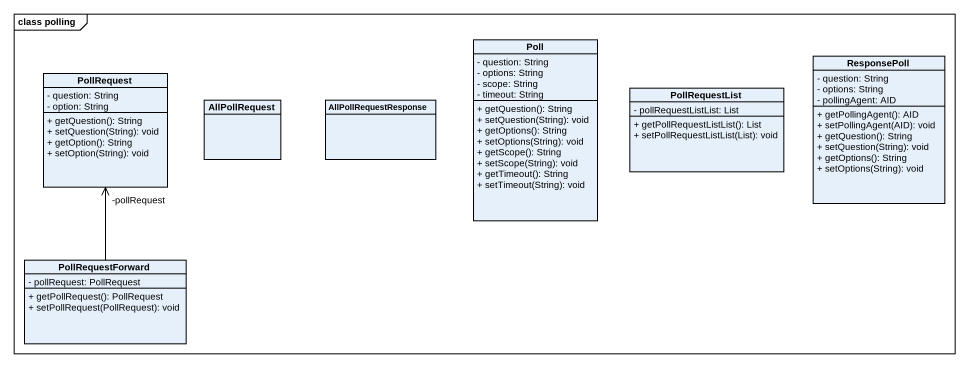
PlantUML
@startuml
mainframe class polling
hide circle
hide empty members
skinparam classAttributeIconSize 0
class Poll {
  - question: String
  - options: String
  - scope: String
  - timeout: String
  + getQuestion(): String
  + setQuestion(String): void
  + getOptions(): String
  + setOptions(String): void
  + getScope(): String
  + setScope(String): void
  + getTimeout(): String
  + setTimeout(String): void
}
class ResponsePoll {
  - question: String
  - options: String
  - pollingAgent: AID
  + getPollingAgent(): AID
  + setPollingAgent(AID): void
  + getQuestion(): String
  + setQuestion(String): void
  + getOptions(): String
  + setOptions(String): void
}
class PollRequest {
  - question: String
  - option: String
  + getQuestion(): String
  + setQuestion(String): void
  + getOption(): String
  + setOption(String): void
}
class AllPollRequest
class AllPollRequestResponse
class PollRequestList {
  - pollRequestListList: List
  + getPollRequestListList(): List
  + setPollRequestListList(List): void
}
class PollRequestForward {
  - pollRequest: PollRequest
  + getPollRequest(): PollRequest
  + setPollRequest(PollRequest): void
}
PollRequestForward -up-> "-pollRequest" PollRequest
@enduml
